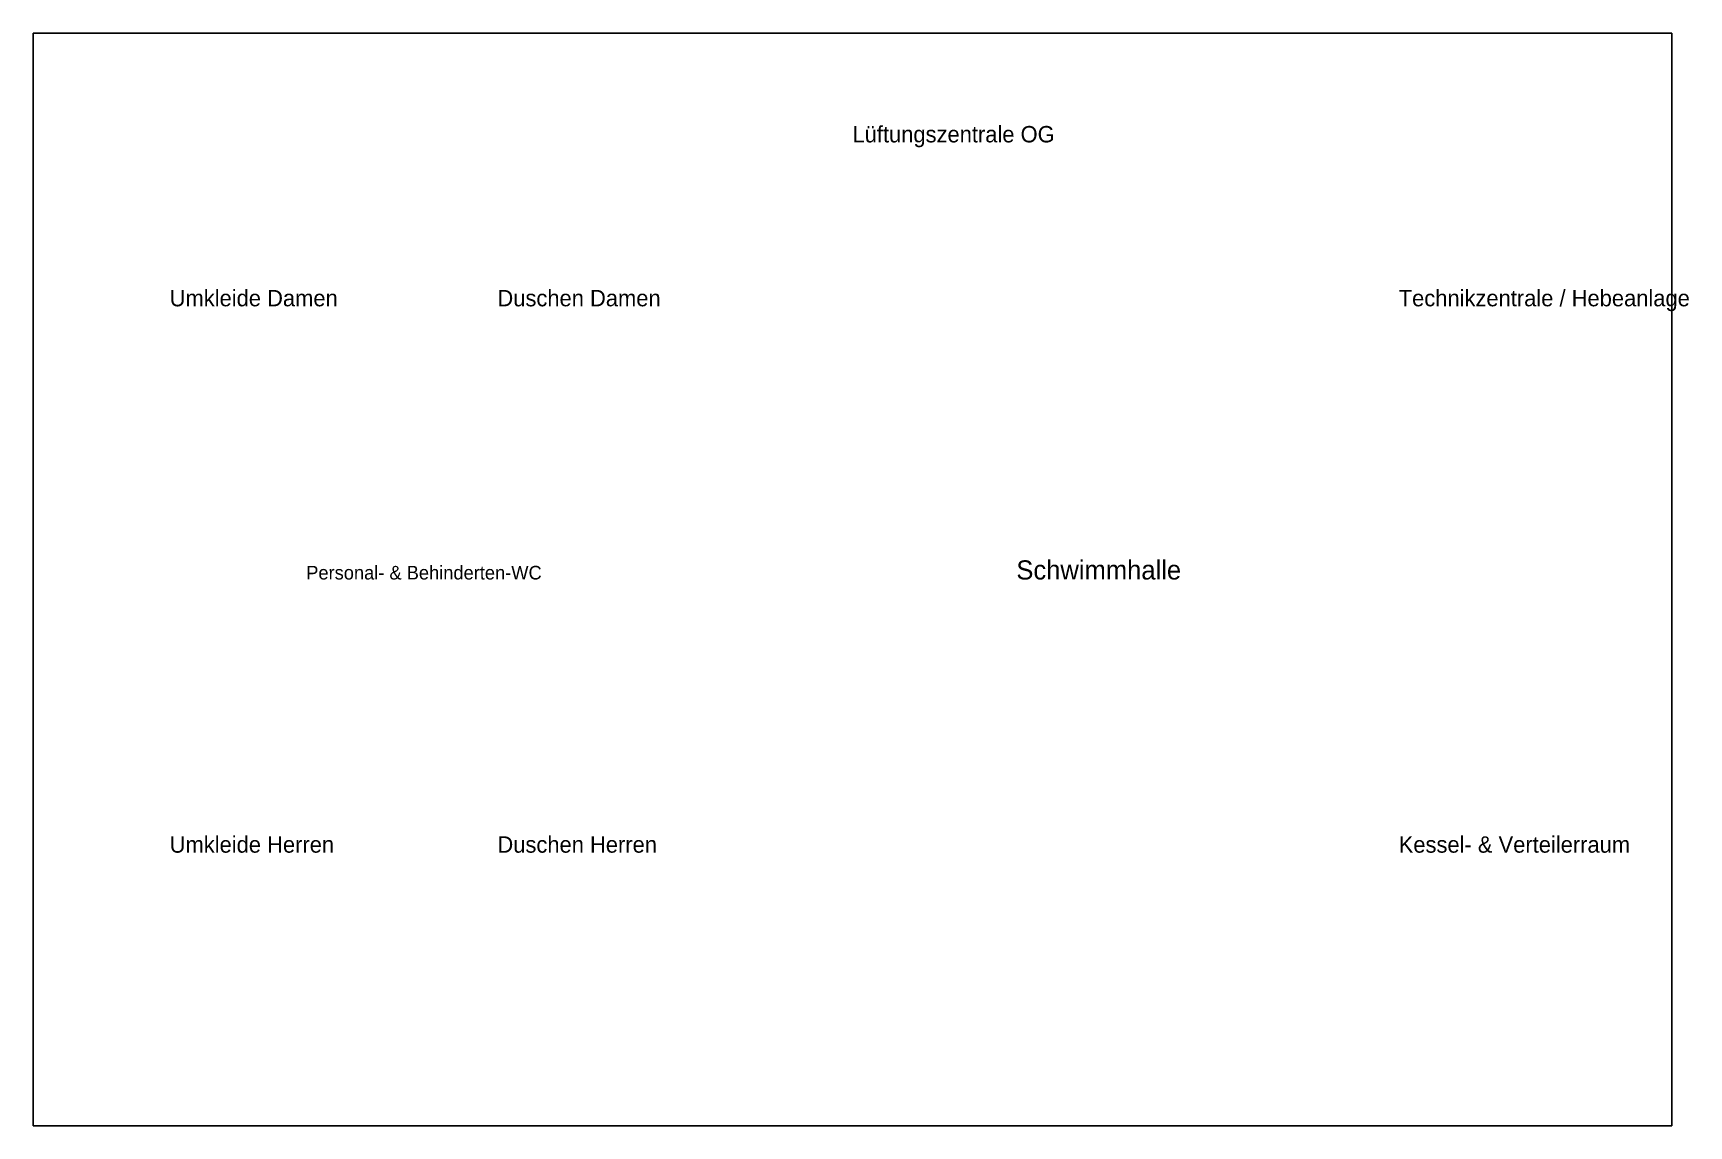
# Model space of a CAD drawing. Extents: x 0 to 30312, y 0 to 20000.
import ezdxf

# ---------------------------------------------------------------- set-up
doc = ezdxf.new("R2010")
doc.units = 0
doc.layers.add('ARCH_WALL', color=7, linetype='CONTINUOUS')
doc.layers.add('ROOM', color=3, linetype='CONTINUOUS')

msp = doc.modelspace()

# ---------------------------------------------------------------- linework, layer by layer
at = {"layer": 'ARCH_WALL'}
for p, q in [((30000, 20000), (0, 20000)), ((0, 20000), (0, 0)), ((30000, 0), (30000, 20000)), ((0, 0), (30000, 0))]:
    msp.add_line(p, q, dxfattribs=at)

# ---------------------------------------------------------------- texts
at = {"layer": 'ROOM'}
for s, height, p in [('Lüftungszentrale OG', 300, (15000, 18000)), ('Umkleide Damen', 300, (2500, 15000)), ('Duschen Damen', 300, (8500, 15000)), ('Technikzentrale / Hebeanlage', 300, (25000, 15000)), ('Schwimmhalle', 350, (18000, 10000)), ('Personal- & Behinderten-WC', 250, (5000, 10000)), ('Umkleide Herren', 300, (2500, 5000)), ('Duschen Herren', 300, (8500, 5000)), ('Kessel- & Verteilerraum', 300, (25000, 5000))]:
    msp.add_text(s, height=height, dxfattribs=at).set_placement(p)

doc.saveas('drawing.dxf')
